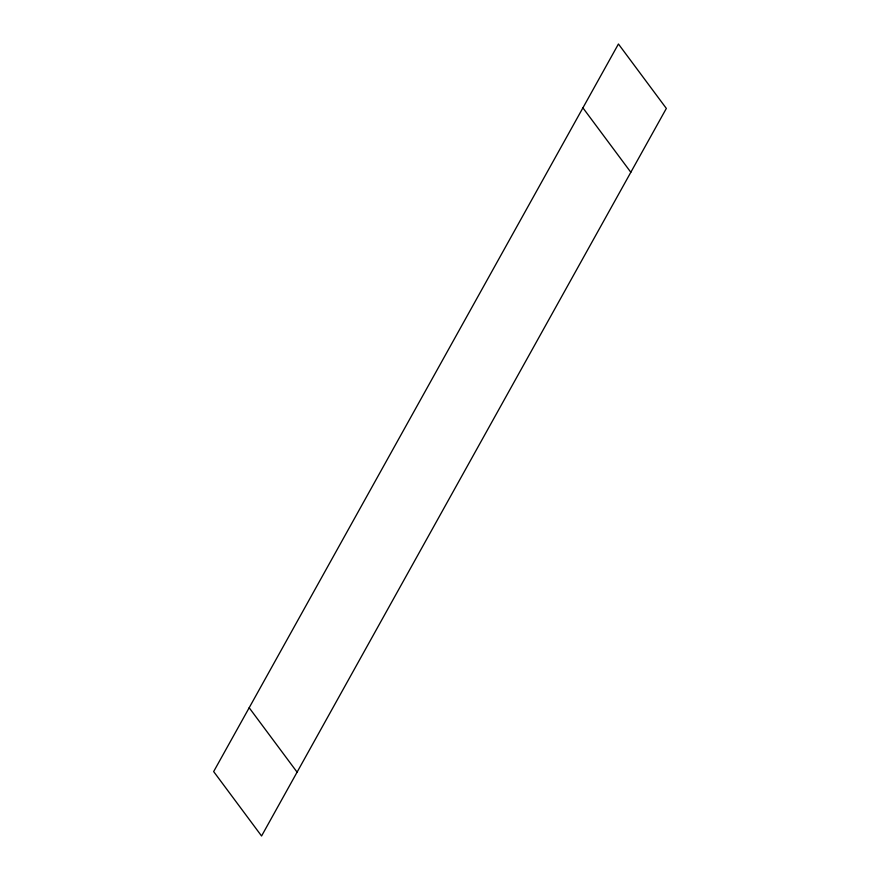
<?xml version="1.0" encoding="UTF-8"?>
<svg xmlns="http://www.w3.org/2000/svg" width="880" height="880" viewBox="0 0 880 880"><rect width="100%" height="100%" fill="white"/><g stroke="black" fill="none" stroke-linecap="round" stroke-linejoin="round"><path stroke-width="1.32" d="M249.183 707.751L618.431 44L666.347 108.427L261.569 836L213.653 771.573L249.183 707.751L297.11 772.178M582.912 107.855L630.839 172.282"/></g></svg>
